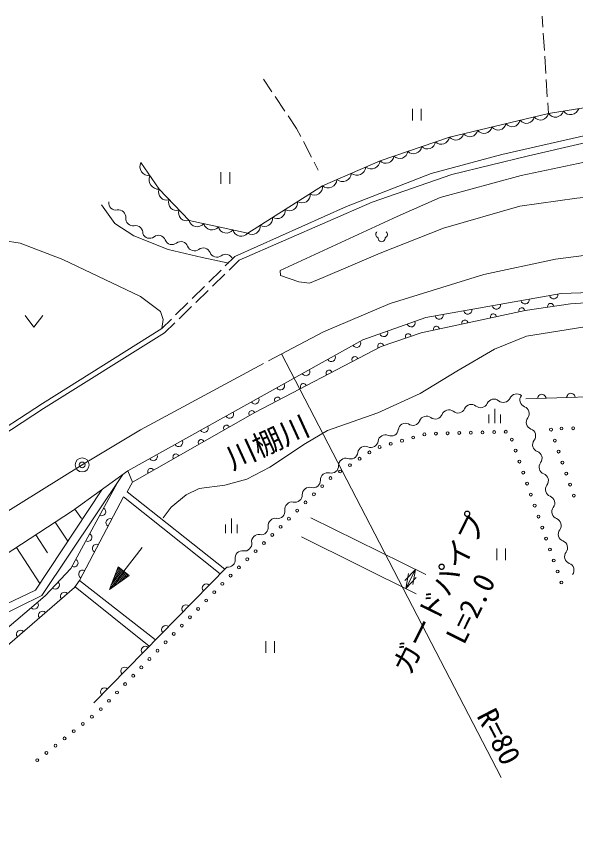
# Model space of a CAD drawing. Units: millimetres at full size, sheet at 1:1000; details may follow other scales. Extents: x 40000 to 680000, y 20000 to 380000.
# Drawn here: x 456216 to 504271, y 248245 to 318071 of the extents above; entities that cross this region are included whole.
import ezdxf
from ezdxf.enums import TextEntityAlignment as Align

# ---------------------------------------------------------------- set-up
doc = ezdxf.new("R2010")
doc.units = ezdxf.units.MM
doc.header["$LTSCALE"] = 1000
doc.header["$PDMODE"] = 32
doc.header["$PDSIZE"] = 500
doc.linetypes.add('CHAIN', pattern=[18.5, 12, -1.5, 3.5, -1.5])
for name, color, linetype, lineweight in [('M-BGD', 7, 'Continuous', 13), ('M-BMK', 2, 'CHAIN', 13), ('M-BMK-SRVR', 3, 'Continuous', 13), ('M-STR-HTXT', 7, 'Continuous', 13)]:
    doc.layers.add(name, color=color, linetype=linetype, lineweight=lineweight)
doc.layers.add('M-BGD-HTXT', color=7, linetype='Continuous')
doc.styles.add('ＭＳ ゴシック', font='')
doc.styles.get('ＭＳ ゴシック').set_extended_font_data('MS Gothic')

msp = doc.modelspace()

# ---------------------------------------------------------------- linework, layer by layer
at = {"layer": 'M-BGD'}
for p, q in [((501450, 317130), (501390, 318071)), ((501577, 315134), (501482, 316631)), ((501703, 313138), (501608, 314635)), ((478178, 311584), (477448, 312672)), ((501830, 311142), (501735, 312639)), ((479291, 309923), (478456, 311169)), ((490239, 310104), (490239, 309104)), ((490989, 309104), (490989, 310104)), ((501921, 309702), (501861, 310643)), ((480299, 308419), (479570, 309507)), ((480649, 307742), (480299, 308419)), ((481566, 305965), (480878, 307298)), ((482145, 304844), (481796, 305521)), ((473799, 304671), (473799, 303671)), ((474549, 303671), (474549, 304671)), ((474168, 296611), (474979, 297412)), ((474494, 296259), (475371, 297112)), ((472744, 295206), (473812, 296260)), ((473061, 294864), (474136, 295910)), ((471320, 293802), (472388, 294855)), ((471627, 293470), (472702, 294516)), ((469897, 292397), (470965, 293450)), ((470194, 292075), (471269, 293121)), ((456987, 292342), (457737, 291342)), ((457737, 291342), (458487, 292342)), ((468730, 291245), (469541, 292046)), ((468959, 290874), (469835, 291727)), ((497315, 283094), (497315, 284344)), ((496815, 283844), (496815, 283094)), ((497815, 283844), (497815, 283094)), ((466205, 278024), (465805, 279005)), ((473727, 270139), (465436, 276759)), ((461240, 275705), (461812, 274913)), ((459571, 274603), (460640, 272966)), ((474701, 273647), (474701, 274897)), ((474201, 274397), (474201, 273647)), ((475201, 274397), (475201, 273647)), ((457897, 273509), (458905, 271966)), ((456222, 272415), (458238, 269329)), ((467026, 272410), (465451, 270389)), ((497487, 272321), (497487, 271321)), ((498237, 271321), (498237, 272321)), ((474295, 270719), (462876, 259066)), ((464222, 268811), (464978, 270758)), ((464222, 268811), (465451, 270389)), ((465357, 270463), (464373, 269201)), ((464525, 269590), (465262, 270537)), ((465546, 270315), (464563, 269053)), ((465167, 270610), (464676, 269979)), ((464827, 270369), (465073, 270684)), ((464903, 269295), (465641, 270242)), ((465925, 270020), (464978, 270758)), ((468178, 264477), (461642, 269579)), ((464222, 268811), (465925, 270020)), ((465735, 270168), (465244, 269537)), ((465584, 269779), (465830, 270094)), ((461266, 269036), (467645, 263933)), ((477648, 264367), (477648, 263367)), ((478398, 263367), (478398, 264367))]:
    msp.add_line(p, q, dxfattribs=at)
for points in [[(466916, 305511), (468489, 303206), (471060, 300526), (476092, 299436), (482526, 303486), (487464, 305652), (493415, 307692), (501921, 309702), (507124, 310543), (515584, 311057), (524769, 311533)], [(475371, 297112), (486791, 302082), (493614, 304466), (500204, 306078), (509388, 308205), (524109, 308625), (524063, 309186), (508757, 308649), (497937, 306195), (491862, 304559), (484594, 301732), (474979, 297412)], [(463528, 301860), (464681, 300271), (466301, 299196), (469277, 298028), (472190, 297343), (474473, 296850)], [(416791, 267023), (418102, 269131), (419670, 271187), (422184, 274209), (428602, 281474), (433334, 286788), (435557, 288796), (438963, 291503), (444868, 295689), (447547, 297574), (449214, 298519), (451426, 299080), (453597, 299038), (456557, 298571), (460223, 297159), (466901, 293980), (468594, 292703), (468843, 292007), (468730, 291245)], [(465805, 279005), (485983, 290252), (491388, 292168), (503026, 294240), (511532, 294536), (522125, 293508)], [(522026, 292144), (510363, 293380), (506001, 293495), (503831, 293349), (499915, 292778), (491004, 290857), (487556, 289693), (476719, 284028), (466205, 278024)], [(416796, 262678), (433927, 269731), (439005, 272116), (442899, 274659), (458464, 284780), (468730, 291245)], [(468844, 274965), (469514, 275884), (470822, 276928), (471913, 277488), (474140, 277784), (476025, 278298), (477988, 279311), (481073, 281367), (482958, 282473), (487273, 284000), (490903, 285636), (494065, 287568), (497290, 289453), (500032, 290574), (504877, 291353), (510485, 291525), (514193, 291088), (517106, 290154), (521016, 288113), (525160, 285402), (526905, 283969), (528494, 281586)], [(417429, 262344), (434016, 269299), (439203, 271620), (443024, 274181), (458552, 284348), (468959, 290874)], [(551961, 267445), (544663, 271564), (533972, 277874), (528605, 280919), (522140, 283817), (518417, 284845), (513603, 285344), (508898, 285484), (499991, 285186)], [(465805, 279005), (461059, 275575), (453753, 270802), (448114, 267313), (441695, 264166), (426724, 257794), (414331, 252980), (410748, 251786), (407643, 251173), (400570, 250176), (391815, 249532), (390558, 248245), (362195, 250158), (361310, 248544)], [(427024, 257235), (430219, 255902), (452466, 265366), (458425, 268287), (465373, 278693)], [(450145, 260990), (458703, 268265), (460904, 270597), (464882, 277958)], [(466205, 278024), (465747, 277211), (474129, 270549)], [(426724, 257794), (429974, 256601), (449910, 264965), (457856, 268749), (463552, 277376)], [(465436, 276759), (461642, 269579), (461221, 268971), (450939, 260091)]]:
    msp.add_lwpolyline(points, dxfattribs=at)
msp.add_lwpolyline([(478879, 296233), (488927, 300868), (492635, 302496), (499583, 304381), (509927, 306562), (517452, 306905), (522421, 306951), (522499, 304350), (521798, 303524), (513246, 303353), (504366, 302434), (499459, 301748), (492900, 299863), (487463, 297698), (482571, 295610), (481403, 295143), (480499, 295236), (478910, 295797)], close=True, dxfattribs=at)
for centre in [(491271, 282139), (492264, 282207), (493263, 282233), (494263, 282259), (495263, 282284), (496262, 282310), (497262, 282335), (498262, 282361), (502148, 282546), (503050, 282640), (504050, 282667), (488384, 281323), (489346, 281595), (490308, 281867), (498778, 281688), (502475, 281601), (486547, 280586), (487421, 281051), (499105, 280743), (502801, 280655), (485709, 280040), (484871, 279494), (499433, 279798), (503128, 279710), (484033, 278949), (499760, 278853), (503455, 278765), (483210, 278384), (500088, 277908), (503781, 277820), (482494, 277686), (481779, 276987), (500416, 276964), (504108, 276875), (481063, 276289), (500743, 276019), (480347, 275590), (501071, 275074), (479632, 274892), (478916, 274193), (501399, 274129), (478201, 273495), (501726, 273184), (477485, 272796), (502054, 272240), (476769, 272098), (476054, 271399), (502381, 271295), (475338, 270701), (502709, 270350), (474623, 270002), (503037, 269405), (473917, 269294), (473221, 268576), (472525, 267858), (471829, 267139), (471133, 266421), (470437, 265703), (469742, 264985), (469046, 264267), (468350, 263549), (467654, 262831), (466958, 262112), (466262, 261394), (465566, 260676), (464870, 259958), (464174, 259240), (463479, 258522), (462717, 257876), (461935, 257253), (461152, 256631), (460369, 256008), (458804, 254763), (459587, 255385), (458022, 254140)]:
    msp.add_circle(centre, 125, dxfattribs=at)
for centre, radius, start, end in [((503818, 310356), 743, 216.65873, 341.70911), ((500032, 309551), 687, 217.99577, 348.59053), ((501248, 309838), 687, 217.99577, 348.59053), ((502517, 310145), 743, 216.65873, 341.70911), ((497602, 308977), 687, 217.99577, 348.59053), ((498817, 309264), 687, 217.99577, 348.59053), ((493957, 308115), 687, 217.99577, 348.59053), ((495172, 308402), 687, 217.99577, 348.59053), ((496387, 308690), 687, 217.99577, 348.59053), ((491534, 307359), 695, 224.03165, 353.82531), ((492725, 307767), 695, 224.03165, 353.82531), ((490344, 306951), 695, 224.03165, 353.82531), ((487964, 306134), 695, 224.03165, 353.82531), ((489154, 306543), 695, 224.03165, 353.82531), ((467647, 305165), 809, 154.66839, 273.9534), ((486699, 305718), 768, 232.30385, 355.04968), ((484230, 304635), 768, 232.30385, 355.04968), ((485465, 305176), 768, 232.30385, 355.04968), ((468434, 304012), 809, 154.66839, 273.9534), ((482995, 304094), 768, 232.30385, 355.04968), ((469119, 302952), 679, 158.05611, 289.56399), ((481829, 303404), 702, 237.65958, 6.72453), ((480757, 302729), 702, 237.65958, 6.72453), ((464776, 302043), 625, 173.98367, 280.24387), ((469976, 302059), 679, 158.05611, 289.56399), ((479684, 302054), 702, 237.65958, 6.72453), ((464998, 300813), 625, 353.98367, 100.24387), ((470833, 301166), 679, 158.05611, 289.56399), ((478612, 301379), 702, 237.65958, 6.72453), ((466241, 300682), 625, 173.98367, 280.24387), ((471756, 300700), 718, 194.04885, 321.49526), ((473014, 300428), 718, 194.04885, 321.49526), ((477540, 300704), 702, 237.65958, 6.72453), ((466463, 299452), 625, 353.98367, 100.24387), ((474272, 300155), 718, 194.04885, 321.49526), ((475530, 299883), 718, 194.04885, 321.49526), ((476467, 300029), 702, 237.65958, 6.72453), ((467668, 299613), 625, 201.16812, 307.42833), ((468427, 298620), 625, 21.16812, 127.42833), ((487394, 299322), 300, 131.41944, 251.14242), ((487594, 298997), 300, 172.14015, 7.85983), ((487794, 299322), 300, 288.85756, 48.58054), ((469593, 299071), 625, 201.16812, 307.42833), ((470353, 298079), 625, 21.16812, 127.42833), ((471518, 298530), 625, 201.16812, 307.42833), ((472278, 297537), 625, 21.16812, 127.42833), ((473444, 297989), 625, 201.16812, 307.42833), ((474203, 296996), 625, 21.16812, 127.42833), ((502380, 294125), 350, 190.09547, 10.09547), ((497457, 293248), 350, 190.09547, 10.09547), ((499919, 293687), 350, 190.09547, 10.09547), ((502110, 293144), 254, 357.91139, 198.6891), ((494996, 292810), 350, 190.09547, 10.09547), ((499636, 292765), 254, 1.77885, 202.55656), ((492535, 292372), 350, 190.09547, 10.09547), ((494748, 291711), 254, 1.77885, 202.55656), ((497192, 292238), 254, 1.77885, 202.55656), ((490130, 291722), 350, 199.51773, 19.51773), ((492305, 291184), 254, 1.77885, 202.55656), ((487773, 290886), 350, 199.51773, 19.51773), ((489891, 290529), 254, 8.25293, 209.03065), ((485458, 289959), 350, 209.13329, 29.13329), ((487516, 289724), 254, 17.20991, 217.98762), ((483275, 288742), 350, 209.13329, 29.13329), ((485301, 288566), 254, 17.20991, 217.98762), ((481091, 287525), 350, 209.13329, 29.13329), ((483085, 287408), 254, 17.20991, 217.98762), ((478907, 286308), 350, 209.13329, 29.13329), ((480870, 286250), 254, 17.20991, 217.98762), ((499196, 284997), 625, 49.92222, 156.18243), ((503860, 285315), 350, 1.91719, 181.91719), ((476723, 285091), 350, 209.13329, 29.13329), ((478654, 285092), 254, 17.20991, 217.98762), ((497248, 284545), 625, 49.92222, 156.18243), ((498053, 285502), 625, 229.92222, 336.18243), ((500097, 285097), 625, 142.81416, 249.07437), ((501361, 285232), 350, 1.91719, 181.91719), ((493374, 283624), 625, 52.55975, 158.81995), ((494156, 284598), 625, 229.92222, 336.18243), ((495300, 284093), 625, 49.92222, 156.18243), ((496104, 285050), 625, 229.92222, 336.18243), ((499650, 283930), 625, 322.81416, 69.07437), ((474540, 283874), 350, 209.13329, 29.13329), ((476442, 283923), 254, 19.34317, 220.12088), ((491448, 283083), 625, 52.55975, 158.81995), ((492208, 284075), 625, 232.55975, 338.81995), ((500646, 283174), 625, 142.81416, 249.07437), ((472356, 282657), 350, 209.13329, 29.13329), ((474272, 282683), 254, 19.34317, 220.12088), ((489653, 282465), 625, 66.44344, 172.70364), ((490283, 283534), 625, 232.55975, 338.81995), ((487913, 281478), 625, 66.44344, 172.70364), ((488413, 282624), 625, 246.44344, 352.70364), ((500200, 282007), 625, 322.81416, 69.07437), ((470172, 281440), 350, 209.13329, 29.13329), ((472101, 281443), 254, 19.34317, 220.12088), ((486674, 281637), 625, 246.44344, 352.70364), ((501195, 281251), 625, 142.81416, 249.07437), ((486174, 280491), 625, 66.44344, 172.70364), ((467989, 280223), 350, 209.13329, 29.13329), ((469930, 280203), 254, 19.34317, 220.12088), ((484529, 279472), 625, 75.60436, 181.86456), ((484934, 280650), 625, 246.44344, 352.70364), ((500749, 280084), 625, 322.81416, 69.07437), ((483280, 279431), 625, 255.60436, 1.86456), ((501745, 279328), 625, 142.81416, 249.07437), ((467759, 278964), 254, 19.34317, 220.12088), ((482969, 278220), 625, 75.60436, 181.86456), ((501298, 278160), 625, 322.81416, 69.07437), ((481720, 278179), 625, 255.60436, 1.86456), ((481409, 276969), 625, 75.60436, 181.86456), ((502294, 277405), 625, 142.81416, 249.07437), ((480159, 276928), 625, 255.60436, 1.86456), ((501848, 276237), 625, 322.81416, 69.07437), ((479910, 275705), 625, 81.33743, 187.59764), ((502844, 275482), 625, 142.81416, 249.07437), ((463548, 275489), 350, 241.61711, 61.61711), ((478671, 275540), 625, 261.33743, 7.59764), ((464268, 274549), 350, 62.14999, 242.14999), ((478483, 274304), 625, 81.33743, 187.59764), ((502397, 274314), 625, 322.81416, 69.07437), ((477244, 274139), 625, 261.33743, 7.59764), ((503393, 273559), 625, 142.81416, 249.07437), ((462359, 273289), 350, 241.61711, 61.61711), ((477055, 272903), 625, 81.33743, 187.59764), ((463100, 272339), 350, 62.14999, 242.14999), ((475816, 272738), 625, 261.33743, 7.59764), ((502947, 272391), 625, 322.81416, 69.07437), ((475628, 271502), 625, 81.33743, 187.59764), ((503942, 271636), 625, 142.81416, 249.07437), ((461171, 271090), 350, 241.61711, 61.61711), ((474389, 271337), 625, 261.33743, 7.59764), ((503496, 270468), 625, 322.81416, 69.07437), ((461932, 270128), 350, 62.14999, 242.14999), ((459573, 269187), 350, 226.64032, 46.64032), ((472545, 268933), 350, 45.58029, 225.58029), ((460359, 268226), 350, 40.81508, 220.81508), ((457764, 267467), 350, 220.36857, 40.36857), ((470795, 267147), 350, 45.58029, 225.58029), ((458467, 266592), 350, 40.81508, 220.81508), ((469046, 265362), 350, 45.58029, 225.58029), ((456575, 264958), 350, 40.81508, 220.81508), ((467296, 263576), 350, 45.58029, 225.58029), ((465546, 261791), 350, 45.58029, 225.58029), ((463796, 260005), 350, 45.58029, 225.58029)]:
    msp.add_arc(centre, radius, start, end, dxfattribs=at)
at = {"layer": 'M-BMK'}
msp.add_lwpolyline([(454272, 274775), (461875, 279511), (466883, 282525), (477890, 288460), (482610, 290961), (488335, 293391), (496374, 295891), (502543, 297200), (509436, 298065), (515465, 298368), (521634, 298088), (528037, 297317), (534440, 295331), (546942, 290470), (559149, 285445)], dxfattribs=at)
at = {"layer": 'M-BMK-SRVR'}
msp.add_circle((461875, 279511), 600, dxfattribs=at)
msp.add_point((461875, 279511), dxfattribs=at)
at = {"layer": 'M-STR-HTXT'}
for p, q in [((479009, 289054), (497873, 252660)), ((491391, 270091), (481530, 274966)), ((490576, 268443), (480716, 273318)), ((490495, 270534), (489604, 269580)), ((489680, 268886), (490495, 270534)), ((490495, 270534), (490277, 269247)), ((489680, 268886), (489898, 270173)), ((489680, 268886), (490570, 269841))]:
    msp.add_line(p, q, dxfattribs=at)

# ---------------------------------------------------------------- texts
at = {"layer": 'M-BGD-HTXT', "style": 'ＭＳ ゴシック'}
msp.add_text('川棚川', height=1833, rotation=24.552, dxfattribs=at).set_placement((477799, 281461), align=Align.MIDDLE_CENTER)
at = {"layer": 'M-STR-HTXT', "style": 'ＭＳ ゴシック'}
for s, p in [('ガードパイプ', (493868, 267841)), ('L=2.0', (496547, 266517))]:
    msp.add_text(s, height=1833, rotation=63.693, dxfattribs=at).set_placement(p, align=Align.BOTTOM_CENTER)
msp.add_text('R=80', height=1833, rotation=297.399, dxfattribs=at).set_placement((497681, 256164), align=Align.MIDDLE_CENTER)

doc.saveas('drawing.dxf')
